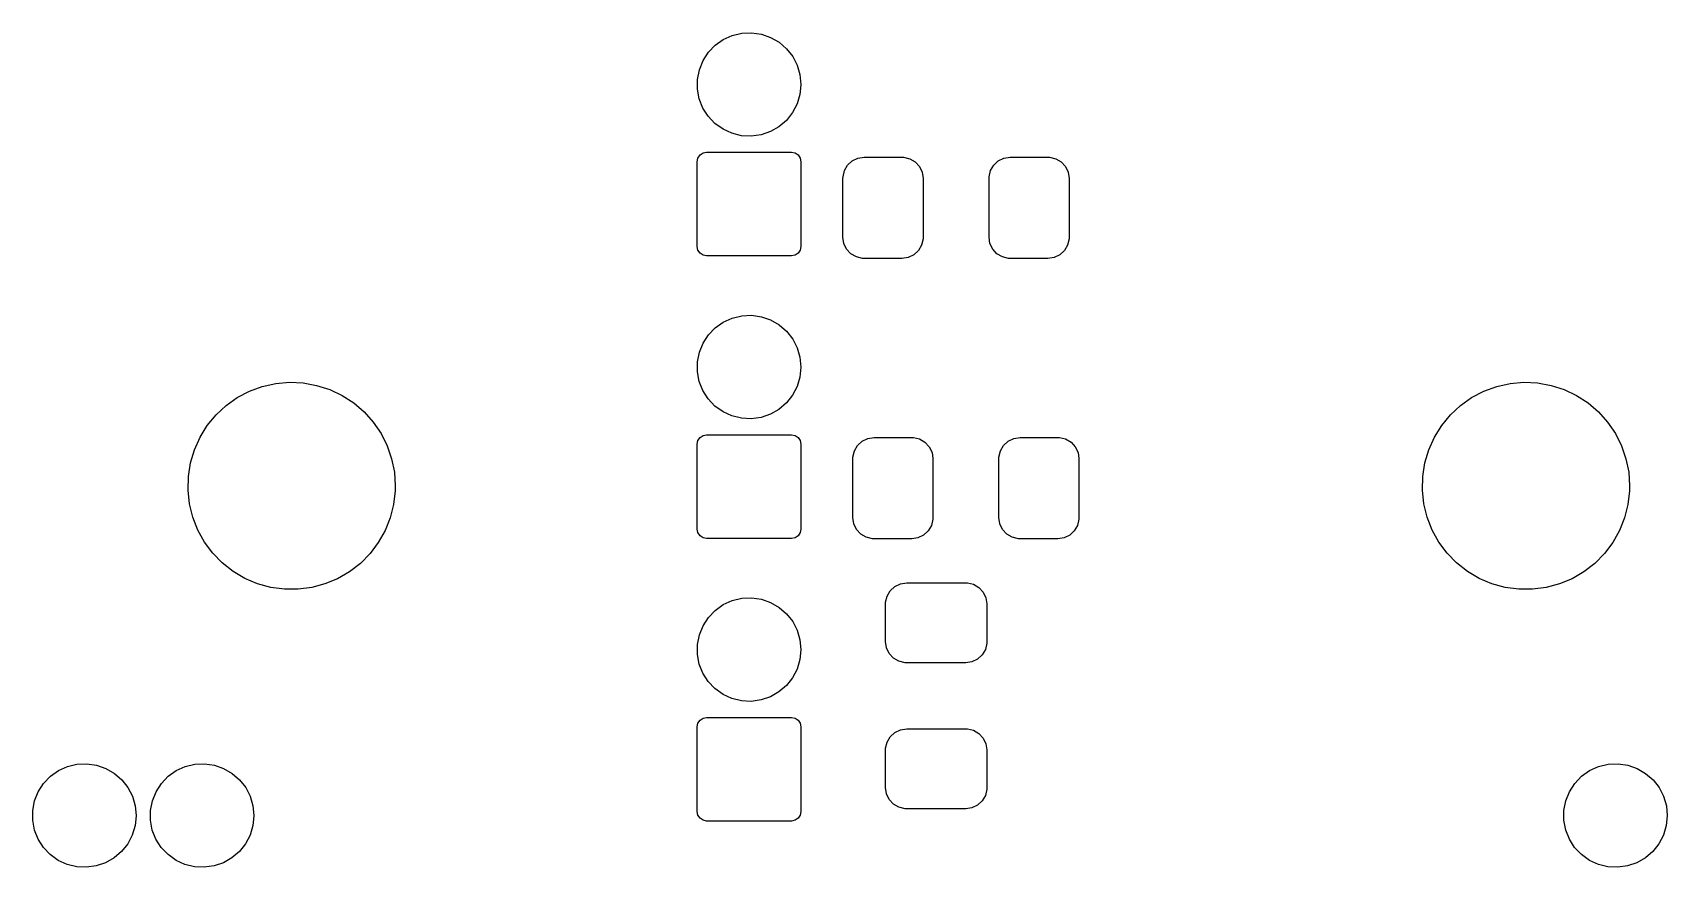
# Model space of a CAD drawing. Extents: x 10 to 584, y -410 to -10.
# Drawn here: x 189.91 to 224.61, y -203.02 to -185.3 of the extents above; entities that cross this region are included whole.
import ezdxf

# ---------------------------------------------------------------- set-up
doc = ezdxf.new("R2010")
doc.units = 0
doc.layers.add('BLACK', color=7, linetype='CONTINUOUS')

msp = doc.modelspace()

# ---------------------------------------------------------------- linework, layer by layer
at = {"layer": 'BLACK', "linetype": 'CONTINUOUS'}
for p, q in [((204.254, -185.717), (204.398, -185.566)), ((204.398, -185.566), (204.569, -185.445)), ((204.569, -185.445), (204.759, -185.359)), ((204.759, -185.359), (204.962, -185.31)), ((204.962, -185.31), (205.171, -185.3)), ((205.171, -185.3), (205.378, -185.33)), ((205.378, -185.33), (205.575, -185.399)), ((205.575, -185.399), (205.756, -185.503)), ((205.756, -185.503), (205.914, -185.64)), ((204.062, -186.086), (204.141, -185.893)), ((204.141, -185.893), (204.254, -185.717)), ((205.914, -185.64), (206.043, -185.805)), ((206.043, -185.805), (206.139, -185.99)), ((204.022, -186.291), (204.062, -186.086)), ((204.022, -186.5), (204.022, -186.291)), ((206.139, -185.99), (206.197, -186.191)), ((206.197, -186.191), (206.217, -186.399)), ((204.061, -186.706), (204.022, -186.5)), ((206.196, -186.612), (206.136, -186.813)), ((206.217, -186.405), (206.196, -186.612)), ((206.217, -186.399), (206.217, -186.405)), ((204.138, -186.9), (204.061, -186.706)), ((204.25, -187.076), (204.138, -186.9)), ((206.04, -186.998), (205.91, -187.162)), ((206.136, -186.813), (206.04, -186.998)), ((204.394, -187.228), (204.25, -187.076)), ((204.564, -187.35), (204.394, -187.228)), ((204.754, -187.437), (204.564, -187.35)), ((205.751, -187.298), (205.57, -187.401)), ((205.91, -187.162), (205.751, -187.298)), ((204.957, -187.487), (204.754, -187.437)), ((205.165, -187.498), (204.957, -187.487)), ((205.372, -187.469), (205.165, -187.498)), ((205.57, -187.401), (205.372, -187.469)), ((204.017, -188.039), (204.032, -187.962)), ((204.017, -189.839), (204.017, -188.039)), ((204.032, -187.962), (204.076, -187.897)), ((204.076, -187.897), (204.141, -187.854)), ((204.141, -187.854), (204.217, -187.839)), ((204.217, -187.839), (206.017, -187.839)), ((206.017, -187.839), (206.094, -187.854)), ((206.094, -187.854), (206.159, -187.897)), ((206.159, -187.897), (206.202, -187.962)), ((206.202, -187.962), (206.217, -188.039)), ((206.217, -188.039), (206.217, -189.839)), ((207.209, -188.114), (207.307, -188.023)), ((207.307, -188.023), (207.428, -187.965)), ((207.428, -187.965), (207.56, -187.945)), ((207.56, -187.945), (208.36, -187.945)), ((208.36, -187.945), (208.395, -187.946)), ((208.395, -187.946), (208.526, -187.977)), ((208.526, -187.977), (208.641, -188.044)), ((208.641, -188.044), (208.732, -188.142)), ((210.309, -188.114), (210.407, -188.023)), ((210.407, -188.023), (210.528, -187.965)), ((210.528, -187.965), (210.66, -187.945)), ((210.66, -187.945), (211.46, -187.945)), ((211.46, -187.945), (211.495, -187.946)), ((211.495, -187.946), (211.626, -187.977)), ((211.626, -187.977), (211.741, -188.044)), ((211.741, -188.044), (211.832, -188.142)), ((207.11, -188.395), (207.111, -188.36)), ((207.111, -188.36), (207.142, -188.229)), ((207.142, -188.229), (207.209, -188.114)), ((208.732, -188.142), (208.79, -188.263)), ((208.79, -188.263), (208.81, -188.395)), ((210.21, -188.395), (210.211, -188.36)), ((210.211, -188.36), (210.242, -188.229)), ((210.242, -188.229), (210.309, -188.114)), ((211.832, -188.142), (211.89, -188.263)), ((211.89, -188.263), (211.91, -188.395)), ((207.11, -189.645), (207.11, -188.395)), ((208.81, -188.395), (208.81, -189.645)), ((210.21, -189.645), (210.21, -188.395)), ((211.91, -188.395), (211.91, -189.645)), ((207.13, -189.777), (207.11, -189.645)), ((207.188, -189.898), (207.13, -189.777)), ((208.809, -189.68), (208.778, -189.811)), ((208.81, -189.645), (208.809, -189.68)), ((210.23, -189.777), (210.21, -189.645)), ((210.288, -189.898), (210.23, -189.777)), ((211.909, -189.68), (211.878, -189.811)), ((211.91, -189.645), (211.909, -189.68)), ((204.032, -189.915), (204.017, -189.839)), ((204.076, -189.98), (204.032, -189.915)), ((204.141, -190.024), (204.076, -189.98)), ((204.217, -190.039), (204.141, -190.024)), ((206.017, -190.039), (204.217, -190.039)), ((206.094, -190.024), (206.017, -190.039)), ((206.159, -189.98), (206.094, -190.024)), ((206.202, -189.915), (206.159, -189.98)), ((206.217, -189.839), (206.202, -189.915)), ((207.279, -189.996), (207.188, -189.898)), ((207.394, -190.063), (207.279, -189.996)), ((207.525, -190.094), (207.394, -190.063)), ((207.56, -190.095), (207.525, -190.094)), ((208.36, -190.095), (207.56, -190.095)), ((208.492, -190.075), (208.36, -190.095)), ((208.613, -190.017), (208.492, -190.075)), ((208.711, -189.926), (208.613, -190.017)), ((208.778, -189.811), (208.711, -189.926)), ((210.379, -189.996), (210.288, -189.898)), ((210.494, -190.063), (210.379, -189.996)), ((210.625, -190.094), (210.494, -190.063)), ((210.66, -190.095), (210.625, -190.094)), ((211.46, -190.095), (210.66, -190.095)), ((211.592, -190.075), (211.46, -190.095)), ((211.713, -190.017), (211.592, -190.075)), ((211.811, -189.926), (211.713, -190.017)), ((211.878, -189.811), (211.811, -189.926)), ((204.398, -191.566), (204.569, -191.445)), ((204.569, -191.445), (204.759, -191.359)), ((204.759, -191.359), (204.962, -191.31)), ((204.962, -191.31), (205.171, -191.3)), ((205.171, -191.3), (205.378, -191.33)), ((205.378, -191.33), (205.575, -191.399)), ((205.575, -191.399), (205.756, -191.503)), ((205.756, -191.503), (205.914, -191.64)), ((204.141, -191.893), (204.254, -191.717)), ((204.254, -191.717), (204.398, -191.566)), ((205.914, -191.64), (206.043, -191.805)), ((206.043, -191.805), (206.139, -191.99)), ((204.022, -192.291), (204.062, -192.086)), ((204.062, -192.086), (204.141, -191.893)), ((206.139, -191.99), (206.197, -192.191)), ((206.197, -192.191), (206.217, -192.399)), ((204.022, -192.5), (204.022, -192.291)), ((204.061, -192.706), (204.022, -192.5)), ((206.217, -192.405), (206.196, -192.612)), ((206.217, -192.399), (206.217, -192.405)), ((194.512, -192.913), (194.786, -192.812)), ((194.786, -192.812), (195.071, -192.749)), ((195.071, -192.749), (195.361, -192.723)), ((195.361, -192.723), (195.652, -192.737)), ((195.652, -192.737), (195.939, -192.788)), ((195.939, -192.788), (196.217, -192.877)), ((196.217, -192.877), (196.48, -193.002)), ((204.138, -192.9), (204.061, -192.706)), ((204.25, -193.076), (204.138, -192.9)), ((206.136, -192.813), (206.04, -192.998)), ((206.196, -192.612), (206.136, -192.813)), ((220.712, -192.913), (220.986, -192.812)), ((220.986, -192.812), (221.271, -192.749)), ((221.271, -192.749), (221.561, -192.723)), ((221.561, -192.723), (221.852, -192.737)), ((221.852, -192.737), (222.139, -192.788)), ((222.139, -192.788), (222.417, -192.877)), ((222.417, -192.877), (222.68, -193.002)), ((193.803, -193.417), (194.017, -193.218)), ((194.017, -193.218), (194.254, -193.049)), ((194.254, -193.049), (194.512, -192.913)), ((196.48, -193.002), (196.725, -193.161)), ((196.725, -193.161), (196.946, -193.351)), ((204.394, -193.228), (204.25, -193.076)), ((204.564, -193.35), (204.394, -193.228)), ((205.91, -193.162), (205.751, -193.298)), ((206.04, -192.998), (205.91, -193.162)), ((220.003, -193.417), (220.217, -193.218)), ((220.217, -193.218), (220.454, -193.049)), ((220.454, -193.049), (220.712, -192.913)), ((222.68, -193.002), (222.925, -193.161)), ((222.925, -193.161), (223.146, -193.351)), ((193.618, -193.642), (193.803, -193.417)), ((196.946, -193.351), (197.141, -193.568)), ((197.141, -193.568), (197.305, -193.81)), ((204.754, -193.437), (204.564, -193.35)), ((204.957, -193.487), (204.754, -193.437)), ((205.165, -193.498), (204.957, -193.487)), ((205.372, -193.469), (205.165, -193.498)), ((205.57, -193.401), (205.372, -193.469)), ((205.751, -193.298), (205.57, -193.401)), ((219.818, -193.642), (220.003, -193.417)), ((223.146, -193.351), (223.341, -193.568)), ((223.341, -193.568), (223.505, -193.81)), ((193.345, -194.156), (193.465, -193.89)), ((193.465, -193.89), (193.618, -193.642)), ((197.305, -193.81), (197.435, -194.07)), ((204.032, -193.962), (204.076, -193.897)), ((204.076, -193.897), (204.141, -193.854)), ((204.141, -193.854), (204.217, -193.839)), ((204.217, -193.839), (206.017, -193.839)), ((206.017, -193.839), (206.094, -193.854)), ((206.094, -193.854), (206.159, -193.897)), ((206.159, -193.897), (206.202, -193.962)), ((207.517, -193.973), (207.638, -193.915)), ((207.638, -193.915), (207.77, -193.895)), ((207.77, -193.895), (208.57, -193.895)), ((208.57, -193.895), (208.605, -193.896)), ((208.605, -193.896), (208.736, -193.927)), ((208.736, -193.927), (208.851, -193.994)), ((210.617, -193.973), (210.738, -193.915)), ((210.738, -193.915), (210.87, -193.895)), ((210.87, -193.895), (211.67, -193.895)), ((211.67, -193.895), (211.705, -193.896)), ((211.705, -193.896), (211.836, -193.927)), ((211.836, -193.927), (211.951, -193.994)), ((219.545, -194.156), (219.665, -193.89)), ((219.665, -193.89), (219.818, -193.642)), ((223.505, -193.81), (223.635, -194.07)), ((193.262, -194.435), (193.345, -194.156)), ((197.435, -194.07), (197.53, -194.346)), ((204.017, -194.039), (204.032, -193.962)), ((204.017, -195.839), (204.017, -194.039)), ((206.202, -193.962), (206.217, -194.039)), ((206.217, -194.039), (206.217, -195.839)), ((207.321, -194.31), (207.352, -194.179)), ((207.352, -194.179), (207.419, -194.064)), ((207.419, -194.064), (207.517, -193.973)), ((208.851, -193.994), (208.942, -194.092)), ((208.942, -194.092), (209, -194.213)), ((209, -194.213), (209.02, -194.345)), ((210.421, -194.31), (210.452, -194.179)), ((210.452, -194.179), (210.519, -194.064)), ((210.519, -194.064), (210.617, -193.973)), ((211.951, -193.994), (212.042, -194.092)), ((212.042, -194.092), (212.1, -194.213)), ((212.1, -194.213), (212.12, -194.345)), ((219.462, -194.435), (219.545, -194.156)), ((223.635, -194.07), (223.73, -194.346)), ((193.216, -194.723), (193.262, -194.435)), ((197.53, -194.346), (197.588, -194.632)), ((197.588, -194.632), (197.607, -194.923)), ((207.32, -194.345), (207.321, -194.31)), ((207.32, -195.595), (207.32, -194.345)), ((209.02, -194.345), (209.02, -195.595)), ((210.42, -194.345), (210.421, -194.31)), ((210.42, -195.595), (210.42, -194.345)), ((212.12, -194.345), (212.12, -195.595)), ((219.416, -194.723), (219.462, -194.435)), ((223.73, -194.346), (223.788, -194.632)), ((223.788, -194.632), (223.807, -194.923)), ((193.209, -195.015), (193.216, -194.723)), ((197.607, -194.923), (197.605, -195.03)), ((219.409, -195.015), (219.416, -194.723)), ((223.807, -194.923), (223.805, -195.03)), ((193.241, -195.305), (193.209, -195.015)), ((193.31, -195.588), (193.241, -195.305)), ((197.571, -195.32), (197.5, -195.603)), ((197.605, -195.03), (197.571, -195.32)), ((219.441, -195.305), (219.409, -195.015)), ((219.51, -195.588), (219.441, -195.305)), ((223.771, -195.32), (223.7, -195.603)), ((223.805, -195.03), (223.771, -195.32)), ((193.417, -195.86), (193.31, -195.588)), ((197.5, -195.603), (197.391, -195.873)), ((207.34, -195.727), (207.32, -195.595)), ((209.019, -195.63), (208.988, -195.761)), ((209.02, -195.595), (209.019, -195.63)), ((210.44, -195.727), (210.42, -195.595)), ((212.119, -195.63), (212.088, -195.761)), ((212.12, -195.595), (212.119, -195.63)), ((219.617, -195.86), (219.51, -195.588)), ((223.7, -195.603), (223.591, -195.873)), ((193.558, -196.115), (193.417, -195.86)), ((197.391, -195.873), (197.248, -196.127)), ((204.032, -195.915), (204.017, -195.839)), ((204.076, -195.98), (204.032, -195.915)), ((204.141, -196.024), (204.076, -195.98)), ((204.217, -196.039), (204.141, -196.024)), ((206.094, -196.024), (206.017, -196.039)), ((206.159, -195.98), (206.094, -196.024)), ((206.202, -195.915), (206.159, -195.98)), ((206.217, -195.839), (206.202, -195.915)), ((207.398, -195.848), (207.34, -195.727)), ((207.489, -195.946), (207.398, -195.848)), ((207.604, -196.013), (207.489, -195.946)), ((207.735, -196.044), (207.604, -196.013)), ((208.702, -196.025), (208.57, -196.045)), ((208.823, -195.967), (208.702, -196.025)), ((208.921, -195.876), (208.823, -195.967)), ((208.988, -195.761), (208.921, -195.876)), ((210.498, -195.848), (210.44, -195.727)), ((210.589, -195.946), (210.498, -195.848)), ((210.704, -196.013), (210.589, -195.946)), ((210.835, -196.044), (210.704, -196.013)), ((211.802, -196.025), (211.67, -196.045)), ((211.923, -195.967), (211.802, -196.025)), ((212.021, -195.876), (211.923, -195.967)), ((212.088, -195.761), (212.021, -195.876)), ((219.758, -196.115), (219.617, -195.86)), ((223.591, -195.873), (223.448, -196.127)), ((193.732, -196.349), (193.558, -196.115)), ((193.935, -196.558), (193.732, -196.349)), ((197.073, -196.36), (196.868, -196.568)), ((197.248, -196.127), (197.073, -196.36)), ((206.017, -196.039), (204.217, -196.039)), ((207.77, -196.045), (207.735, -196.044)), ((208.57, -196.045), (207.77, -196.045)), ((210.87, -196.045), (210.835, -196.044)), ((211.67, -196.045), (210.87, -196.045)), ((219.932, -196.349), (219.758, -196.115)), ((220.135, -196.558), (219.932, -196.349)), ((223.273, -196.36), (223.068, -196.568)), ((223.448, -196.127), (223.273, -196.36)), ((194.164, -196.738), (193.935, -196.558)), ((196.868, -196.568), (196.637, -196.747)), ((220.364, -196.738), (220.135, -196.558)), ((223.068, -196.568), (222.837, -196.747)), ((194.415, -196.886), (194.164, -196.738)), ((194.684, -197), (194.415, -196.886)), ((194.965, -197.078), (194.684, -197)), ((196.116, -197.005), (195.835, -197.081)), ((196.385, -196.893), (196.116, -197.005)), ((196.637, -196.747), (196.385, -196.893)), ((208.114, -197.149), (208.212, -197.058)), ((208.212, -197.058), (208.333, -197)), ((208.333, -197), (208.465, -196.98)), ((208.465, -196.98), (209.715, -196.98)), ((209.715, -196.98), (209.75, -196.981)), ((209.75, -196.981), (209.881, -197.012)), ((209.881, -197.012), (209.996, -197.079)), ((220.615, -196.886), (220.364, -196.738)), ((220.884, -197), (220.615, -196.886)), ((221.165, -197.078), (220.884, -197)), ((222.316, -197.005), (222.035, -197.081)), ((222.585, -196.893), (222.316, -197.005)), ((222.837, -196.747), (222.585, -196.893)), ((195.254, -197.117), (194.965, -197.078)), ((195.545, -197.118), (195.254, -197.117)), ((195.835, -197.081), (195.545, -197.118)), ((204.569, -197.445), (204.759, -197.359)), ((204.759, -197.359), (204.962, -197.31)), ((204.962, -197.31), (205.171, -197.3)), ((205.171, -197.3), (205.378, -197.33)), ((205.378, -197.33), (205.575, -197.399)), ((205.575, -197.399), (205.756, -197.503)), ((208.015, -197.43), (208.016, -197.395)), ((208.016, -197.395), (208.047, -197.264)), ((208.047, -197.264), (208.114, -197.149)), ((209.996, -197.079), (210.087, -197.177)), ((210.087, -197.177), (210.145, -197.298)), ((210.145, -197.298), (210.165, -197.43)), ((221.454, -197.117), (221.165, -197.078)), ((221.745, -197.118), (221.454, -197.117)), ((222.035, -197.081), (221.745, -197.118)), ((204.141, -197.893), (204.254, -197.717)), ((204.254, -197.717), (204.398, -197.566)), ((204.398, -197.566), (204.569, -197.445)), ((205.756, -197.503), (205.914, -197.64)), ((205.914, -197.64), (206.043, -197.805)), ((208.015, -198.23), (208.015, -197.43)), ((210.165, -197.43), (210.165, -198.23)), ((204.022, -198.291), (204.062, -198.086)), ((204.062, -198.086), (204.141, -197.893)), ((206.043, -197.805), (206.139, -197.99)), ((206.139, -197.99), (206.197, -198.191)), ((204.022, -198.5), (204.022, -198.291)), ((206.217, -198.405), (206.196, -198.612)), ((206.197, -198.191), (206.217, -198.399)), ((206.217, -198.399), (206.217, -198.405)), ((208.035, -198.362), (208.015, -198.23)), ((208.093, -198.483), (208.035, -198.362)), ((210.133, -198.396), (210.066, -198.511)), ((210.164, -198.265), (210.133, -198.396)), ((210.165, -198.23), (210.164, -198.265)), ((204.061, -198.706), (204.022, -198.5)), ((204.138, -198.9), (204.061, -198.706)), ((206.196, -198.612), (206.136, -198.813)), ((208.184, -198.581), (208.093, -198.483)), ((208.299, -198.648), (208.184, -198.581)), ((208.43, -198.679), (208.299, -198.648)), ((208.465, -198.68), (208.43, -198.679)), ((209.715, -198.68), (208.465, -198.68)), ((209.847, -198.66), (209.715, -198.68)), ((209.968, -198.602), (209.847, -198.66)), ((210.066, -198.511), (209.968, -198.602)), ((204.25, -199.076), (204.138, -198.9)), ((204.394, -199.228), (204.25, -199.076)), ((206.04, -198.998), (205.91, -199.162)), ((206.136, -198.813), (206.04, -198.998)), ((204.564, -199.35), (204.394, -199.228)), ((204.754, -199.437), (204.564, -199.35)), ((204.957, -199.487), (204.754, -199.437)), ((205.165, -199.498), (204.957, -199.487)), ((205.372, -199.469), (205.165, -199.498)), ((205.57, -199.401), (205.372, -199.469)), ((205.751, -199.298), (205.57, -199.401)), ((205.91, -199.162), (205.751, -199.298)), ((204.141, -199.854), (204.217, -199.839)), ((204.217, -199.839), (206.017, -199.839)), ((206.017, -199.839), (206.094, -199.854)), ((204.017, -200.039), (204.032, -199.962)), ((204.017, -201.839), (204.017, -200.039)), ((204.032, -199.962), (204.076, -199.897)), ((204.076, -199.897), (204.141, -199.854)), ((206.094, -199.854), (206.159, -199.897)), ((206.159, -199.897), (206.202, -199.962)), ((206.202, -199.962), (206.217, -200.039)), ((206.217, -200.039), (206.217, -201.839)), ((208.114, -200.249), (208.212, -200.158)), ((208.212, -200.158), (208.333, -200.1)), ((208.333, -200.1), (208.465, -200.08)), ((208.465, -200.08), (209.715, -200.08)), ((209.715, -200.08), (209.75, -200.081)), ((209.75, -200.081), (209.881, -200.112)), ((209.881, -200.112), (209.996, -200.179)), ((209.996, -200.179), (210.087, -200.277)), ((208.015, -200.53), (208.016, -200.495)), ((208.015, -201.33), (208.015, -200.53)), ((208.016, -200.495), (208.047, -200.364)), ((208.047, -200.364), (208.114, -200.249)), ((210.087, -200.277), (210.145, -200.398)), ((210.145, -200.398), (210.165, -200.53)), ((210.165, -200.53), (210.165, -201.33)), ((190.459, -200.969), (190.649, -200.883)), ((190.649, -200.883), (190.852, -200.834)), ((190.852, -200.834), (191.061, -200.824)), ((191.061, -200.824), (191.268, -200.854)), ((191.268, -200.854), (191.465, -200.923)), ((192.959, -200.969), (193.149, -200.883)), ((193.149, -200.883), (193.352, -200.834)), ((193.352, -200.834), (193.561, -200.824)), ((193.561, -200.824), (193.768, -200.854)), ((193.768, -200.854), (193.965, -200.923)), ((222.959, -200.969), (223.149, -200.883)), ((223.149, -200.883), (223.352, -200.834)), ((223.352, -200.834), (223.561, -200.824)), ((223.561, -200.824), (223.768, -200.854)), ((223.768, -200.854), (223.965, -200.923)), ((190.144, -201.241), (190.288, -201.09)), ((190.288, -201.09), (190.459, -200.969)), ((191.465, -200.923), (191.646, -201.027)), ((191.646, -201.027), (191.804, -201.164)), ((191.804, -201.164), (191.933, -201.329)), ((192.644, -201.241), (192.788, -201.09)), ((192.788, -201.09), (192.959, -200.969)), ((193.965, -200.923), (194.146, -201.027)), ((194.146, -201.027), (194.304, -201.164)), ((194.304, -201.164), (194.433, -201.329)), ((222.644, -201.241), (222.788, -201.09)), ((222.788, -201.09), (222.959, -200.969)), ((223.965, -200.923), (224.146, -201.027)), ((224.146, -201.027), (224.304, -201.164)), ((224.304, -201.164), (224.433, -201.329)), ((189.952, -201.61), (190.031, -201.417)), ((190.031, -201.417), (190.144, -201.241)), ((191.933, -201.329), (192.029, -201.514)), ((192.029, -201.514), (192.087, -201.715)), ((192.452, -201.61), (192.531, -201.417)), ((192.531, -201.417), (192.644, -201.241)), ((194.433, -201.329), (194.529, -201.514)), ((194.529, -201.514), (194.587, -201.715)), ((208.035, -201.462), (208.015, -201.33)), ((208.093, -201.583), (208.035, -201.462)), ((210.133, -201.496), (210.066, -201.611)), ((210.164, -201.365), (210.133, -201.496)), ((210.165, -201.33), (210.164, -201.365)), ((222.452, -201.61), (222.531, -201.417)), ((222.531, -201.417), (222.644, -201.241)), ((224.433, -201.329), (224.529, -201.514)), ((224.529, -201.514), (224.587, -201.715)), ((189.912, -201.815), (189.952, -201.61)), ((189.912, -202.024), (189.912, -201.815)), ((192.087, -201.715), (192.107, -201.923)), ((192.107, -201.923), (192.107, -201.929)), ((192.412, -201.815), (192.452, -201.61)), ((192.412, -202.024), (192.412, -201.815)), ((194.587, -201.715), (194.607, -201.923)), ((194.607, -201.923), (194.607, -201.929)), ((204.032, -201.915), (204.017, -201.839)), ((204.076, -201.98), (204.032, -201.915)), ((206.202, -201.915), (206.159, -201.98)), ((206.217, -201.839), (206.202, -201.915)), ((208.184, -201.681), (208.093, -201.583)), ((208.299, -201.748), (208.184, -201.681)), ((208.43, -201.779), (208.299, -201.748)), ((208.465, -201.78), (208.43, -201.779)), ((209.715, -201.78), (208.465, -201.78)), ((209.847, -201.76), (209.715, -201.78)), ((209.968, -201.702), (209.847, -201.76)), ((210.066, -201.611), (209.968, -201.702)), ((222.412, -201.815), (222.452, -201.61)), ((222.412, -202.024), (222.412, -201.815)), ((224.587, -201.715), (224.607, -201.923)), ((224.607, -201.923), (224.607, -201.929)), ((189.951, -202.23), (189.912, -202.024)), ((190.028, -202.424), (189.951, -202.23)), ((192.086, -202.136), (192.026, -202.337)), ((192.107, -201.929), (192.086, -202.136)), ((192.451, -202.23), (192.412, -202.024)), ((192.528, -202.424), (192.451, -202.23)), ((194.586, -202.136), (194.526, -202.337)), ((194.607, -201.929), (194.586, -202.136)), ((204.141, -202.024), (204.076, -201.98)), ((204.217, -202.039), (204.141, -202.024)), ((206.017, -202.039), (204.217, -202.039)), ((206.094, -202.024), (206.017, -202.039)), ((206.159, -201.98), (206.094, -202.024)), ((222.451, -202.23), (222.412, -202.024)), ((222.528, -202.424), (222.451, -202.23)), ((224.586, -202.136), (224.526, -202.337)), ((224.607, -201.929), (224.586, -202.136)), ((190.14, -202.6), (190.028, -202.424)), ((190.284, -202.752), (190.14, -202.6)), ((191.93, -202.522), (191.8, -202.686)), ((192.026, -202.337), (191.93, -202.522)), ((192.64, -202.6), (192.528, -202.424)), ((192.784, -202.752), (192.64, -202.6)), ((194.43, -202.522), (194.3, -202.686)), ((194.526, -202.337), (194.43, -202.522)), ((222.64, -202.6), (222.528, -202.424)), ((222.784, -202.752), (222.64, -202.6)), ((224.43, -202.522), (224.3, -202.686)), ((224.526, -202.337), (224.43, -202.522)), ((190.454, -202.874), (190.284, -202.752)), ((190.644, -202.961), (190.454, -202.874)), ((190.847, -203.011), (190.644, -202.961)), ((191.46, -202.925), (191.262, -202.993)), ((191.641, -202.822), (191.46, -202.925)), ((191.8, -202.686), (191.641, -202.822)), ((192.954, -202.874), (192.784, -202.752)), ((193.144, -202.961), (192.954, -202.874)), ((193.347, -203.011), (193.144, -202.961)), ((193.96, -202.925), (193.762, -202.993)), ((194.141, -202.822), (193.96, -202.925)), ((194.3, -202.686), (194.141, -202.822)), ((222.954, -202.874), (222.784, -202.752)), ((223.144, -202.961), (222.954, -202.874)), ((223.347, -203.011), (223.144, -202.961)), ((223.96, -202.925), (223.762, -202.993)), ((224.141, -202.822), (223.96, -202.925)), ((224.3, -202.686), (224.141, -202.822)), ((191.055, -203.022), (190.847, -203.011)), ((191.262, -202.993), (191.055, -203.022)), ((193.555, -203.022), (193.347, -203.011)), ((193.762, -202.993), (193.555, -203.022)), ((223.555, -203.022), (223.347, -203.011)), ((223.762, -202.993), (223.555, -203.022))]:
    msp.add_line(p, q, dxfattribs=at)

doc.saveas('drawing.dxf')
